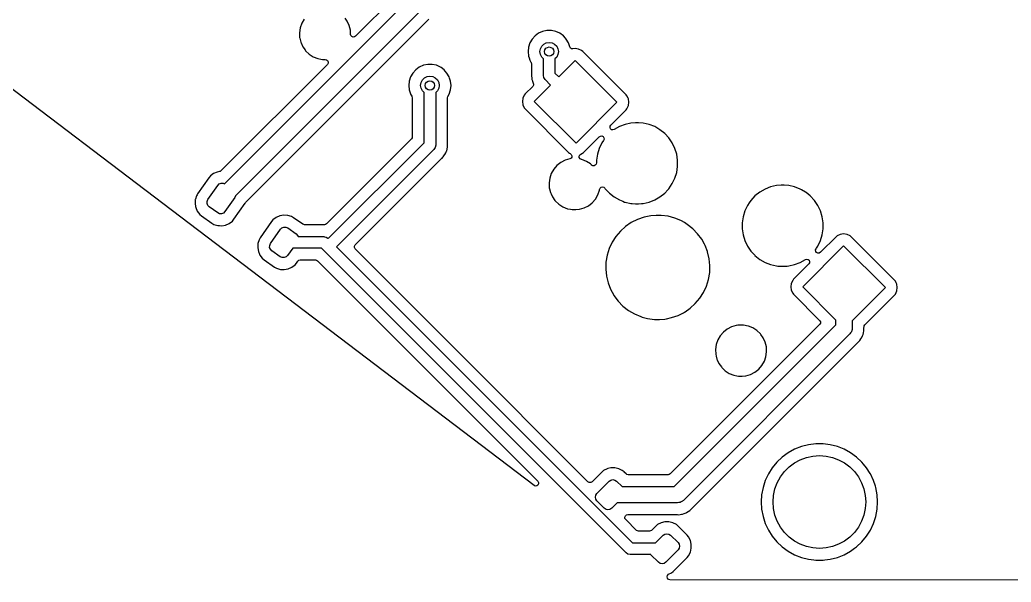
# Model space of a CAD drawing. Extents: x 15 to 269, y -160 to -43.
# Drawn here: x 63.02 to 105.81, y -159.92 to -135.66 of the extents above; entities that cross this region are included whole.
import ezdxf

# ---------------------------------------------------------------- set-up
doc = ezdxf.new("R2010")
doc.units = 0
doc.layers.add('BLACK', color=7, linetype='CONTINUOUS')

msp = doc.modelspace()

# ---------------------------------------------------------------- linework, layer by layer
at = {"layer": 'BLACK', "linetype": 'CONTINUOUS'}
for p, q in [((79.2027, -134.671), (77.5076, -136.367)), ((71.8559, -142.737), (79.7475, -134.846)), ((80.345, -135.238), (72.3348, -143.248)), ((72.7815, -143.521), (80.6763, -135.626)), ((75.2913, -135.626), (75.1861, -135.808)), ((77.1507, -135.714), (77.0583, -135.585)), ((69.1879, -143.589), (58.7831, -135.692)), ((75.1173, -136.007), (75.0874, -136.215)), ((75.1861, -135.808), (75.1173, -136.007)), ((77.2381, -135.906), (77.1507, -135.714)), ((77.1507, -135.714), (77.1507, -135.714)), ((77.1507, -135.714), (77.1507, -135.714)), ((77.2877, -136.11), (77.2381, -135.906)), ((75.0874, -136.215), (75.0974, -136.425)), ((75.0974, -136.425), (75.105, -136.456)), ((75.105, -136.456), (75.147, -136.629)), ((77.296, -136.285), (77.2877, -136.11)), ((77.3116, -136.339), (77.296, -136.285)), ((77.3499, -136.381), (77.3116, -136.339)), ((77.4028, -136.402), (77.3499, -136.381)), ((77.4593, -136.396), (77.4028, -136.402)), ((77.5076, -136.367), (77.4593, -136.396)), ((85.131, -136.493), (85.0355, -136.658)), ((85.2587, -136.351), (85.131, -136.493)), ((85.4132, -136.239), (85.2587, -136.351)), ((85.5877, -136.161), (85.4132, -136.239)), ((85.7745, -136.121), (85.5877, -136.161)), ((85.9655, -136.121), (85.7745, -136.121)), ((85.7745, -136.121), (85.7745, -136.121)), ((86.1523, -136.161), (85.9655, -136.121)), ((85.9655, -136.121), (85.9655, -136.121)), ((86.3268, -136.239), (86.1523, -136.161)), ((86.4813, -136.351), (86.3268, -136.239)), ((86.3268, -136.239), (86.3268, -136.239)), ((86.5759, -136.456), (86.4813, -136.351)), ((86.609, -136.493), (86.5759, -136.456)), ((86.7045, -136.658), (86.609, -136.493)), ((75.147, -136.629), (75.1602, -136.658)), ((75.1602, -136.658), (75.2344, -136.821)), ((75.2344, -136.821), (75.329, -136.954)), ((84.9765, -136.84), (84.9565, -137.03)), ((85.0355, -136.658), (84.9765, -136.84)), ((85.47, -137.03), (85.4896, -136.906)), ((85.4896, -136.906), (85.5464, -136.795)), ((85.5464, -136.795), (85.6349, -136.706)), ((85.6349, -136.706), (85.7464, -136.65)), ((85.7464, -136.65), (85.87, -136.63)), ((85.87, -136.63), (85.9936, -136.65)), ((85.9936, -136.65), (86.1051, -136.706)), ((86.1051, -136.706), (86.1936, -136.795)), ((86.1936, -136.795), (86.2504, -136.906)), ((86.2504, -136.906), (86.27, -137.03)), ((86.7599, -136.829), (86.7045, -136.658)), ((86.7898, -136.878), (86.7599, -136.829)), ((86.8384, -136.908), (86.7898, -136.878)), ((86.8955, -136.913), (86.8384, -136.908)), ((86.9938, -136.899), (86.8955, -136.913)), ((87.1385, -136.92), (86.9938, -136.899)), ((87.2715, -136.981), (87.1385, -136.92)), ((75.329, -136.954), (75.3564, -136.992)), ((75.3564, -136.992), (75.5086, -137.137)), ((75.5086, -137.137), (75.5086, -137.137)), ((75.5086, -137.137), (75.5086, -137.137)), ((75.5086, -137.137), (75.6856, -137.251)), ((75.6856, -137.251), (75.6856, -137.251)), ((75.6856, -137.251), (75.8809, -137.329)), ((75.8809, -137.329), (76.0096, -137.354)), ((76.0096, -137.354), (76.0874, -137.369)), ((76.0874, -137.369), (76.2057, -137.369)), ((76.2057, -137.369), (76.262, -137.383)), ((84.9565, -137.03), (84.9765, -137.22)), ((84.9765, -137.22), (85.0021, -137.299)), ((85.0021, -137.299), (85.0355, -137.402)), ((85.4896, -137.154), (85.47, -137.03)), ((85.5464, -137.265), (85.4896, -137.154)), ((85.62, -137.339), (85.5464, -137.265)), ((85.62, -138.057), (85.62, -137.339)), ((86.1936, -137.265), (86.12, -137.339)), ((86.12, -137.339), (86.12, -137.953)), ((86.2504, -137.154), (86.1936, -137.265)), ((86.27, -137.03), (86.2504, -137.154)), ((87.3189, -137.019), (87.2715, -136.981)), ((87.2715, -136.981), (87.2715, -136.981)), ((87.2715, -136.981), (87.2715, -136.981)), ((89.1908, -138.891), (87.3189, -137.019)), ((76.2934, -137.581), (71.7008, -142.173)), ((76.262, -137.383), (76.3061, -137.42)), ((76.3237, -137.531), (76.2934, -137.581)), ((76.3061, -137.42), (76.3282, -137.474)), ((76.3282, -137.474), (76.3237, -137.531)), ((80.2632, -137.699), (80.1087, -137.811)), ((80.4377, -137.621), (80.2632, -137.699)), ((80.6245, -137.582), (80.4377, -137.621)), ((80.8155, -137.582), (80.6245, -137.582)), ((80.6245, -137.582), (80.6245, -137.582)), ((81.0023, -137.621), (80.8155, -137.582)), ((80.8155, -137.582), (80.8155, -137.582)), ((81.1768, -137.699), (81.0023, -137.621)), ((81.2037, -137.718), (81.1768, -137.699)), ((81.3313, -137.811), (81.2037, -137.718)), ((85.0355, -137.402), (85.0827, -137.483)), ((85.0827, -137.483), (85.0949, -137.504)), ((85.0949, -137.504), (85.1115, -137.566)), ((85.1115, -137.566), (85.1115, -137.993)), ((86.2866, -138.12), (86.9938, -137.413)), ((86.9938, -137.413), (88.7969, -139.216)), ((79.8855, -138.118), (79.8265, -138.3)), ((79.981, -137.953), (79.8855, -138.118)), ((80.1087, -137.811), (79.981, -137.953)), ((80.3964, -138.255), (80.4849, -138.166)), ((80.4849, -138.166), (80.5964, -138.11)), ((80.5964, -138.11), (80.72, -138.09)), ((80.72, -138.09), (80.8436, -138.11)), ((80.8436, -138.11), (80.9551, -138.166)), ((80.9551, -138.166), (81.0436, -138.255)), ((81.3816, -137.867), (81.3313, -137.811)), ((81.459, -137.953), (81.3816, -137.867)), ((81.5545, -138.118), (81.459, -137.953)), ((81.5716, -138.171), (81.5545, -138.118)), ((81.6135, -138.3), (81.5716, -138.171)), ((85.1102, -138.011), (85.1067, -138.035)), ((85.1067, -138.035), (85.111, -138.085)), ((85.1115, -137.993), (85.1102, -138.011)), ((85.111, -138.085), (85.1115, -138.095)), ((85.1115, -138.095), (85.1115, -138.101)), ((85.1115, -138.101), (85.1151, -138.132)), ((85.1151, -138.132), (85.1155, -138.136)), ((85.1155, -138.136), (85.1222, -138.213)), ((85.1222, -138.213), (85.1265, -138.232)), ((85.1265, -138.232), (85.1269, -138.233)), ((85.639, -138.153), (85.62, -138.057)), ((85.6932, -138.234), (85.639, -138.153)), ((86.12, -137.953), (86.2866, -138.12)), ((79.8265, -138.3), (79.8065, -138.49)), ((79.8065, -138.49), (79.8265, -138.68)), ((80.32, -138.49), (80.3396, -138.366)), ((80.3396, -138.614), (80.32, -138.49)), ((80.3396, -138.366), (80.3964, -138.255)), ((80.3964, -138.725), (80.3396, -138.614)), ((81.0436, -138.255), (81.1004, -138.366)), ((81.1004, -138.614), (81.0436, -138.725)), ((81.1004, -138.366), (81.12, -138.49)), ((81.12, -138.49), (81.1004, -138.614)), ((81.6335, -138.49), (81.6135, -138.3)), ((81.6135, -138.68), (81.6335, -138.49)), ((85.1581, -138.529), (84.832, -138.856)), ((85.1269, -138.233), (85.1269, -138.233)), ((85.1269, -138.233), (85.1495, -138.295)), ((85.1495, -138.295), (85.1529, -138.304)), ((85.1529, -138.304), (85.154, -138.308)), ((85.154, -138.308), (85.1824, -138.393)), ((85.1874, -138.483), (85.1581, -138.529)), ((85.1824, -138.393), (85.1818, -138.394)), ((85.1818, -138.394), (85.1938, -138.429)), ((85.1938, -138.429), (85.1874, -138.483)), ((85.226, -139.181), (85.9331, -138.474)), ((85.9331, -138.474), (85.6932, -138.234)), ((79.8265, -138.68), (79.88, -138.845)), ((79.88, -138.845), (79.8855, -138.862)), ((79.8855, -138.862), (79.9416, -138.959)), ((79.9416, -138.959), (79.9449, -138.964)), ((79.9449, -138.964), (79.9615, -139.026)), ((79.9615, -139.026), (79.9615, -140.704)), ((80.47, -138.799), (80.3964, -138.725)), ((80.47, -140.966), (80.47, -138.799)), ((81.0436, -138.725), (80.97, -138.799)), ((80.97, -138.799), (80.97, -141.07)), ((81.4785, -139.026), (81.4951, -138.964)), ((81.4785, -139.181), (81.4785, -139.026)), ((81.4951, -138.964), (81.5545, -138.862)), ((81.5545, -138.862), (81.6135, -138.68)), ((84.7331, -139.036), (84.7123, -139.181)), ((84.7938, -138.903), (84.7331, -139.036)), ((84.832, -138.856), (84.7938, -138.903)), ((89.2291, -138.938), (89.1908, -138.891)), ((89.2737, -139.036), (89.2291, -138.938)), ((89.2291, -138.938), (89.2291, -138.938)), ((89.2898, -139.071), (89.2737, -139.036)), ((89.3106, -139.216), (89.2898, -139.071)), ((81.4785, -141.057), (81.4785, -139.181)), ((84.7123, -139.181), (84.7331, -139.325)), ((84.7331, -139.325), (84.7938, -139.458)), ((84.7938, -139.458), (84.7938, -139.458)), ((84.7938, -139.458), (84.7938, -139.458)), ((84.7938, -139.458), (84.832, -139.506)), ((84.832, -139.506), (86.7039, -141.378)), ((87.0291, -140.984), (85.226, -139.181)), ((88.7969, -139.216), (87.0291, -140.984)), ((89.1908, -139.541), (89.2291, -139.494)), ((89.2291, -139.494), (89.2898, -139.361)), ((89.2898, -139.361), (89.3106, -139.216)), ((88.5315, -140.201), (89.1908, -139.541)), ((88.4971, -140.31), (88.5009, -140.251)), ((88.5208, -140.364), (88.4971, -140.31)), ((88.5009, -140.251), (88.5315, -140.201)), ((88.5668, -140.401), (88.5208, -140.364)), ((88.9014, -140.268), (88.6812, -140.396)), ((89.1457, -140.173), (88.9014, -140.268)), ((89.4015, -140.114), (89.1457, -140.173)), ((89.5976, -140.1), (89.4015, -140.114)), ((89.7286, -140.1), (89.5976, -140.1)), ((89.5976, -140.1), (89.5976, -140.1)), ((89.9247, -140.114), (89.7286, -140.1)), ((89.7286, -140.1), (89.7286, -140.1)), ((90.1805, -140.173), (89.9247, -140.114)), ((90.4247, -140.268), (90.1805, -140.173)), ((90.6519, -140.4), (90.4247, -140.268)), ((79.9252, -140.792), (76.252, -144.465)), ((79.9521, -140.752), (79.9252, -140.792)), ((79.9615, -140.704), (79.9521, -140.752)), ((87.3543, -141.378), (88.0287, -140.703)), ((88.0287, -140.703), (88.0805, -140.672)), ((88.0805, -140.672), (88.1409, -140.67)), ((88.1409, -140.67), (88.1955, -140.696)), ((88.1955, -140.696), (88.2312, -140.744)), ((88.2312, -140.744), (88.2397, -140.804)), ((88.6246, -140.412), (88.5668, -140.401)), ((88.6812, -140.396), (88.6246, -140.412)), ((90.8571, -140.563), (90.6519, -140.4)), ((90.6519, -140.4), (90.6519, -140.4)), ((91.0355, -140.756), (90.8571, -140.563)), ((90.8571, -140.563), (90.8571, -140.563)), ((90.8571, -140.563), (90.8571, -140.563)), ((91.1833, -140.972), (91.0355, -140.756)), ((91.0355, -140.756), (91.0355, -140.756)), ((91.0355, -140.756), (91.0355, -140.756)), ((76.336, -145.1), (80.47, -140.966)), ((80.951, -141.166), (80.8968, -141.247)), ((80.97, -141.07), (80.951, -141.166)), ((81.461, -141.232), (81.4785, -141.159)), ((81.4786, -141.061), (81.4785, -141.057)), ((81.4785, -141.159), (81.4788, -141.158)), ((81.4785, -141.159), (81.4785, -141.159)), ((81.4808, -141.137), (81.4786, -141.061)), ((81.4788, -141.158), (81.4808, -141.138)), ((81.4808, -141.138), (81.4808, -141.137)), ((81.4808, -141.137), (81.4808, -141.137)), ((88.029, -141.209), (87.9517, -141.459)), ((88.1429, -140.972), (88.029, -141.209)), ((88.2188, -140.861), (88.1429, -140.972)), ((88.2397, -140.804), (88.2188, -140.861)), ((91.2971, -141.209), (91.1833, -140.972)), ((91.3745, -141.459), (91.2971, -141.209)), ((80.8968, -141.247), (76.6896, -145.454)), ((77.4964, -145.366), (81.2109, -141.652)), ((80.8968, -141.247), (80.8968, -141.247)), ((81.2109, -141.652), (81.2245, -141.64)), ((81.2245, -141.64), (81.2441, -141.625)), ((81.2441, -141.625), (81.2763, -141.587)), ((81.2763, -141.587), (81.2836, -141.579)), ((81.2836, -141.579), (81.2876, -141.575)), ((81.2876, -141.575), (81.307, -141.55)), ((81.307, -141.55), (81.3092, -141.548)), ((81.3092, -141.548), (81.358, -141.49)), ((81.358, -141.49), (81.3588, -141.489)), ((81.358, -141.49), (81.358, -141.49)), ((81.3588, -141.489), (81.3695, -141.472)), ((81.3695, -141.472), (81.37, -141.471)), ((81.37, -141.471), (81.402, -141.402)), ((81.37, -141.471), (81.37, -141.471)), ((81.402, -141.402), (81.4036, -141.399)), ((81.4036, -141.399), (81.4376, -141.331)), ((81.4376, -141.331), (81.4381, -141.33)), ((81.4376, -141.331), (81.4376, -141.331)), ((81.4381, -141.33), (81.4447, -141.311)), ((81.4447, -141.311), (81.4449, -141.31)), ((81.4449, -141.31), (81.4603, -141.236)), ((81.4449, -141.31), (81.4449, -141.31)), ((81.4603, -141.236), (81.461, -141.232)), ((86.7039, -141.378), (86.7514, -141.416)), ((86.7514, -141.416), (86.7514, -141.416)), ((86.7514, -141.416), (86.7514, -141.416)), ((86.7514, -141.416), (86.7796, -141.429)), ((86.8145, -141.631), (86.763, -141.661)), ((86.7796, -141.429), (86.8263, -141.466)), ((86.846, -141.58), (86.8145, -141.631)), ((86.8263, -141.466), (86.8502, -141.521)), ((86.8502, -141.521), (86.846, -141.58)), ((87.1641, -141.545), (87.1874, -141.488)), ((87.1714, -141.606), (87.1641, -141.545)), ((87.2076, -141.657), (87.1714, -141.606)), ((87.1874, -141.488), (87.2355, -141.449)), ((87.2355, -141.449), (87.3069, -141.416)), ((87.3069, -141.416), (87.3543, -141.378)), ((87.3069, -141.416), (87.3069, -141.416)), ((87.9517, -141.459), (87.9126, -141.719)), ((91.4136, -141.719), (91.3745, -141.459)), ((86.2055, -141.947), (86.0678, -142.106)), ((86.3708, -141.817), (86.2055, -141.947)), ((86.5578, -141.721), (86.3708, -141.817)), ((86.763, -141.661), (86.5578, -141.721)), ((87.2635, -141.683), (87.2076, -141.657)), ((87.2807, -141.686), (87.2635, -141.683)), ((87.476, -141.765), (87.2807, -141.686)), ((87.6529, -141.878), (87.476, -141.765)), ((87.6925, -141.916), (87.6529, -141.878)), ((87.6529, -141.878), (87.6529, -141.878)), ((87.6529, -141.878), (87.6529, -141.878)), ((87.703, -141.926), (87.6925, -141.916)), ((87.7525, -141.955), (87.703, -141.926)), ((87.8097, -141.959), (87.7525, -141.955)), ((87.8624, -141.936), (87.8097, -141.959)), ((87.8993, -141.892), (87.8624, -141.936)), ((87.9126, -141.836), (87.8993, -141.892)), ((87.9126, -141.719), (87.9126, -141.836)), ((91.3745, -142.241), (91.4136, -141.981)), ((91.4136, -141.981), (91.4136, -141.719)), ((71.1778, -142.471), (70.6916, -143.166)), ((71.2439, -142.395), (71.1778, -142.471)), ((71.3814, -142.293), (71.2439, -142.395)), ((71.5389, -142.225), (71.3814, -142.293)), ((71.6347, -142.208), (71.5389, -142.225)), ((71.6704, -142.196), (71.6347, -142.208)), ((71.7008, -142.173), (71.6704, -142.196)), ((85.8938, -142.487), (85.8639, -142.695)), ((85.9626, -142.288), (85.8938, -142.487)), ((86.0678, -142.106), (85.9626, -142.288)), ((91.1833, -142.728), (91.2971, -142.491)), ((91.2971, -142.491), (91.3745, -142.241)), ((71.1362, -143.417), (71.5664, -142.803)), ((71.5664, -142.803), (71.6298, -142.742)), ((71.6298, -142.742), (71.7116, -142.711)), ((71.7116, -142.711), (71.7994, -142.712)), ((71.7994, -142.712), (71.8559, -142.737)), ((85.8639, -142.695), (85.8639, -142.695)), ((85.8639, -142.695), (85.8699, -142.823)), ((85.8699, -142.823), (85.8739, -142.906)), ((85.8739, -142.906), (85.8833, -142.945)), ((88.0494, -142.973), (88.0714, -142.918)), ((88.0714, -142.918), (88.1162, -142.88)), ((88.1162, -142.88), (88.1736, -142.867)), ((88.1736, -142.867), (88.2307, -142.882)), ((88.2307, -142.882), (88.2746, -142.921)), ((88.2746, -142.921), (88.2907, -142.945)), ((91.0355, -142.945), (91.1833, -142.728)), ((95.4318, -142.867), (95.1876, -142.963)), ((95.6876, -142.808), (95.4318, -142.867)), ((95.8838, -142.794), (95.6876, -142.808)), ((96.0148, -142.794), (95.8838, -142.794)), ((95.8838, -142.794), (95.8838, -142.794)), ((96.2109, -142.808), (96.0148, -142.794)), ((96.0148, -142.794), (96.0148, -142.794)), ((96.4667, -142.867), (96.2109, -142.808)), ((96.7109, -142.963), (96.4667, -142.867)), ((70.6424, -143.254), (70.6017, -143.39)), ((70.6682, -143.208), (70.6424, -143.254)), ((70.6916, -143.166), (70.6682, -143.208)), ((72.3036, -143.319), (71.8734, -143.934)), ((72.3348, -143.248), (72.3036, -143.319)), ((85.8833, -142.945), (85.9235, -143.11)), ((85.9235, -143.11), (85.9489, -143.166)), ((85.9489, -143.166), (86.0108, -143.301)), ((86.0108, -143.301), (86.1165, -143.45)), ((87.8703, -143.39), (87.9754, -143.208)), ((87.9754, -143.208), (88.0442, -143.009)), ((88.0442, -143.009), (88.0494, -142.973)), ((88.2907, -142.945), (88.4441, -143.11)), ((88.4441, -143.11), (88.4691, -143.137)), ((88.4691, -143.137), (88.6742, -143.3)), ((88.6742, -143.3), (88.9014, -143.432)), ((90.4247, -143.432), (90.6519, -143.3)), ((90.6519, -143.3), (90.8571, -143.137)), ((90.8571, -143.137), (90.9888, -142.995)), ((90.9888, -142.995), (91.0355, -142.945)), ((91.0355, -142.945), (91.0355, -142.945)), ((91.0355, -142.945), (91.0355, -142.945)), ((94.7553, -143.257), (94.5768, -143.45)), ((94.9604, -143.094), (94.7553, -143.257)), ((95.1876, -142.963), (94.9604, -143.094)), ((96.767, -142.995), (96.7109, -142.963)), ((96.7109, -142.963), (96.7109, -142.963)), ((96.7109, -142.963), (96.7109, -142.963)), ((96.9381, -143.094), (96.767, -142.995)), ((96.9584, -143.11), (96.9381, -143.094)), ((97.1432, -143.257), (96.9584, -143.11)), ((97.3217, -143.45), (97.1432, -143.257)), ((97.1432, -143.257), (97.1432, -143.257)), ((97.1432, -143.257), (97.1432, -143.257)), ((85.2149, -155.755), (69.1879, -143.589)), ((70.5932, -143.418), (70.5832, -143.589)), ((70.5832, -143.589), (70.6059, -143.718)), ((70.6017, -143.39), (70.5932, -143.418)), ((70.6059, -143.718), (70.613, -143.758)), ((70.613, -143.758), (70.6809, -143.916)), ((71.0989, -143.586), (71.1008, -143.498)), ((71.1307, -143.667), (71.0989, -143.586)), ((71.1008, -143.498), (71.1362, -143.417)), ((71.1914, -143.731), (71.1307, -143.667)), ((71.56, -143.989), (71.1914, -143.731)), ((72.5067, -143.916), (72.7482, -143.571)), ((72.7482, -143.571), (72.7609, -143.548)), ((72.7482, -143.571), (72.7482, -143.571)), ((72.7609, -143.548), (72.7815, -143.521)), ((86.1165, -143.45), (86.1328, -143.473)), ((86.1328, -143.473), (86.2851, -143.618)), ((86.2851, -143.618), (86.2851, -143.618)), ((86.2851, -143.618), (86.2851, -143.618)), ((86.2851, -143.618), (86.462, -143.731)), ((86.462, -143.731), (86.462, -143.731)), ((86.462, -143.731), (86.6573, -143.81)), ((87.1784, -143.834), (87.3802, -143.775)), ((87.3802, -143.775), (87.5672, -143.679)), ((87.5672, -143.679), (87.7325, -143.549)), ((87.7325, -143.549), (87.8703, -143.39)), ((88.9014, -143.432), (89.0467, -143.489)), ((89.0467, -143.489), (89.1287, -143.521)), ((89.1287, -143.521), (89.1457, -143.527)), ((89.1457, -143.527), (89.4015, -143.586)), ((89.4015, -143.586), (89.4487, -143.589)), ((89.4487, -143.589), (89.5976, -143.601)), ((89.5976, -143.601), (89.5976, -143.601)), ((89.5976, -143.601), (89.7286, -143.601)), ((89.7286, -143.601), (89.8512, -143.591)), ((89.7286, -143.601), (89.7286, -143.601)), ((89.8512, -143.591), (89.9247, -143.586)), ((89.9247, -143.586), (90.1805, -143.527)), ((90.1805, -143.527), (90.4247, -143.432)), ((94.429, -143.666), (94.3152, -143.903)), ((94.5097, -143.548), (94.429, -143.666)), ((94.5768, -143.45), (94.5097, -143.548)), ((97.4695, -143.666), (97.3217, -143.45)), ((97.3217, -143.45), (97.3217, -143.45)), ((97.3217, -143.45), (97.3217, -143.45)), ((97.5833, -143.903), (97.4695, -143.666)), ((70.6809, -143.916), (70.7833, -144.053)), ((70.7833, -144.053), (70.8597, -144.119)), ((70.8597, -144.119), (70.8597, -144.119)), ((70.8597, -144.119), (70.8597, -144.119)), ((70.8597, -144.119), (71.3084, -144.433)), ((71.6404, -144.024), (71.56, -143.989)), ((71.7282, -144.026), (71.6404, -144.024)), ((71.81, -143.994), (71.7282, -144.026)), ((71.8734, -143.934), (71.81, -143.994)), ((72.2619, -144.265), (72.5067, -143.916)), ((74.0846, -144.185), (73.9471, -144.288)), ((74.2421, -144.117), (74.0846, -144.185)), ((74.4109, -144.088), (74.2421, -144.117)), ((74.5821, -144.098), (74.4109, -144.088)), ((74.7464, -144.147), (74.5821, -144.098)), ((74.8345, -144.196), (74.7464, -144.147)), ((75.2404, -144.48), (74.8345, -144.196)), ((86.6573, -143.81), (86.7861, -143.834)), ((86.7861, -143.834), (86.8638, -143.849)), ((86.8638, -143.849), (86.8638, -143.849)), ((86.8638, -143.849), (87.0215, -143.849)), ((87.0215, -143.849), (87.1784, -143.834)), ((87.0215, -143.849), (87.0215, -143.849)), ((89.9668, -144.171), (89.683, -144.269)), ((90.2613, -144.111), (89.9668, -144.171)), ((90.4861, -144.096), (90.2613, -144.111)), ((90.7114, -144.096), (90.4861, -144.096)), ((90.4861, -144.096), (90.4861, -144.096)), ((91.0092, -144.136), (90.7114, -144.096)), ((91.299, -144.215), (91.0092, -144.136)), ((91.0092, -144.136), (91.0092, -144.136)), ((91.0092, -144.136), (91.0092, -144.136)), ((91.3447, -144.235), (91.299, -144.215)), ((94.2379, -144.154), (94.1988, -144.413)), ((94.3152, -143.903), (94.2379, -144.154)), ((97.6607, -144.154), (97.5833, -143.903)), ((97.6998, -144.413), (97.6607, -144.154)), ((71.3084, -144.433), (71.3966, -144.483)), ((71.3966, -144.483), (71.5609, -144.532)), ((71.5609, -144.532), (71.636, -144.536)), ((71.636, -144.536), (71.732, -144.542)), ((71.732, -144.542), (71.9009, -144.512)), ((71.732, -144.542), (71.732, -144.542)), ((71.732, -144.542), (71.732, -144.542)), ((71.9009, -144.512), (72.0583, -144.444)), ((72.0583, -144.444), (72.1959, -144.342)), ((72.1959, -144.342), (72.2619, -144.265)), ((73.881, -144.364), (73.3948, -145.059)), ((73.9471, -144.288), (73.881, -144.364)), ((74.2696, -144.696), (74.333, -144.635)), ((74.333, -144.635), (74.4148, -144.603)), ((74.4148, -144.603), (74.5026, -144.605)), ((74.5026, -144.605), (74.5829, -144.641)), ((74.5829, -144.641), (74.9515, -144.899)), ((75.2743, -144.497), (75.2404, -144.48)), ((75.3115, -144.503), (75.2743, -144.497)), ((76.1303, -144.503), (75.3115, -144.503)), ((76.1339, -144.503), (76.1303, -144.503)), ((76.1386, -144.502), (76.1339, -144.503)), ((76.1679, -144.502), (76.1386, -144.502)), ((76.2134, -144.492), (76.1679, -144.502)), ((76.252, -144.465), (76.2134, -144.492)), ((89.167, -144.575), (88.9442, -144.776)), ((89.4148, -144.405), (89.167, -144.575)), ((89.683, -144.269), (89.4148, -144.405)), ((91.5756, -144.333), (91.3447, -144.235)), ((91.7049, -144.409), (91.5756, -144.333)), ((91.8342, -144.486), (91.7049, -144.409)), ((92.0688, -144.671), (91.8342, -144.486)), ((94.1988, -144.413), (94.1988, -144.675)), ((97.6998, -144.675), (97.6998, -144.413)), ((73.3948, -145.059), (73.3456, -145.147)), ((73.8394, -145.31), (74.2696, -144.696)), ((74.9515, -144.899), (75.0122, -144.962)), ((75.0122, -144.962), (75.0313, -145.011)), ((75.0313, -145.011), (76.1432, -145.011)), ((76.1432, -145.011), (76.1696, -145.016)), ((76.1696, -145.016), (76.2389, -145.03)), ((76.2389, -145.03), (76.32, -145.084)), ((88.7502, -145.006), (88.5885, -145.259)), ((88.9442, -144.776), (88.7502, -145.006)), ((92.07, -144.672), (92.0688, -144.671)), ((92.2789, -144.888), (92.07, -144.672)), ((92.4571, -145.13), (92.2789, -144.888)), ((94.1988, -144.675), (94.2379, -144.935)), ((94.2379, -144.935), (94.3152, -145.185)), ((97.5833, -145.185), (97.6607, -144.935)), ((98.2581, -145.016), (97.5837, -145.691)), ((97.6607, -144.935), (97.6998, -144.675)), ((98.3055, -144.978), (98.2581, -145.016)), ((98.4385, -144.917), (98.3055, -144.978)), ((98.5832, -144.897), (98.4385, -144.917)), ((98.728, -144.917), (98.5832, -144.897)), ((98.861, -144.978), (98.728, -144.917)), ((98.9084, -145.016), (98.861, -144.978)), ((98.861, -144.978), (98.861, -144.978)), ((98.861, -144.978), (98.861, -144.978)), ((100.78, -146.888), (98.9084, -145.016)), ((73.2964, -145.311), (73.2864, -145.482)), ((73.2864, -145.482), (73.3048, -145.586)), ((73.3456, -145.147), (73.2964, -145.311)), ((73.8021, -145.478), (73.804, -145.391)), ((73.8339, -145.56), (73.8021, -145.478)), ((73.804, -145.391), (73.8394, -145.31)), ((76.32, -145.084), (76.32, -145.084)), ((76.32, -145.084), (76.336, -145.1)), ((76.6896, -145.454), (89.4675, -158.232)), ((77.4643, -145.422), (77.4964, -145.366)), ((77.4643, -145.486), (77.4643, -145.422)), ((77.4964, -145.542), (77.4643, -145.486)), ((88.5885, -145.259), (88.462, -145.532)), ((92.5722, -145.34), (92.4571, -145.13)), ((92.6015, -145.393), (92.5722, -145.34)), ((92.7008, -145.651), (92.6015, -145.393)), ((94.3152, -145.185), (94.429, -145.422)), ((94.429, -145.422), (94.4898, -145.511)), ((96.8155, -147.178), (98.5832, -145.41)), ((97.4088, -145.511), (97.4695, -145.422)), ((97.4695, -145.422), (97.5833, -145.185)), ((98.5832, -145.41), (100.386, -147.213)), ((73.3048, -145.586), (73.3162, -145.651)), ((73.3162, -145.651), (73.3647, -145.763)), ((73.3647, -145.763), (73.3841, -145.809)), ((73.3841, -145.809), (73.4865, -145.946)), ((73.8946, -145.624), (73.8339, -145.56)), ((74.2632, -145.882), (73.8946, -145.624)), ((74.3436, -145.917), (74.2632, -145.882)), ((74.4314, -145.919), (74.3436, -145.917)), ((74.5132, -145.887), (74.4314, -145.919)), ((74.5766, -145.826), (74.5132, -145.887)), ((74.7974, -145.511), (74.5766, -145.826)), ((76.0397, -145.511), (74.7974, -145.511)), ((76.1593, -145.631), (76.0397, -145.511)), ((89.1872, -158.659), (76.1593, -145.631)), ((76.1593, -145.631), (76.1593, -145.631)), ((78.3701, -146.415), (77.4964, -145.542)), ((88.373, -145.819), (88.323, -146.115)), ((88.462, -145.532), (88.373, -145.819)), ((92.7095, -145.674), (92.7008, -145.651)), ((92.7792, -145.966), (92.7095, -145.674)), ((94.4898, -145.511), (94.5768, -145.639)), ((94.5768, -145.639), (94.7439, -145.819)), ((94.7439, -145.819), (94.7553, -145.831)), ((94.7553, -145.831), (94.9604, -145.995)), ((97.3727, -145.59), (97.3935, -145.533)), ((97.3811, -145.65), (97.3727, -145.59)), ((97.4169, -145.699), (97.3811, -145.65)), ((97.3935, -145.533), (97.4088, -145.511)), ((97.4714, -145.725), (97.4169, -145.699)), ((97.5318, -145.722), (97.4714, -145.725)), ((97.5837, -145.691), (97.5318, -145.722)), ((73.4865, -145.946), (73.5629, -146.012)), ((73.5629, -146.012), (73.5629, -146.012)), ((73.5629, -146.012), (73.5629, -146.012)), ((73.5629, -146.012), (74.0116, -146.326)), ((74.0116, -146.326), (74.0998, -146.375)), ((74.6041, -146.405), (74.7615, -146.337)), ((74.7615, -146.337), (74.8991, -146.235)), ((74.8991, -146.235), (74.9651, -146.158)), ((74.9651, -146.158), (75.0251, -146.073)), ((75.0251, -146.073), (75.0694, -146.034)), ((75.0694, -146.034), (75.1266, -146.02)), ((75.1266, -146.02), (75.7777, -146.02)), ((75.7777, -146.02), (75.8251, -146.029)), ((75.8251, -146.029), (75.8653, -146.056)), ((75.8653, -146.056), (80.9418, -151.132)), ((88.323, -146.115), (88.3129, -146.415)), ((92.8093, -146.265), (92.7792, -145.966)), ((92.7992, -146.565), (92.8093, -146.265)), ((94.9604, -145.995), (95.1876, -146.126)), ((95.1876, -146.126), (95.4318, -146.222)), ((95.4318, -146.222), (95.6876, -146.28)), ((95.6876, -146.28), (95.7437, -146.284)), ((95.7437, -146.284), (95.8838, -146.295)), ((95.8838, -146.295), (95.8838, -146.295)), ((95.8838, -146.295), (96.0148, -146.295)), ((96.0148, -146.295), (96.1373, -146.285)), ((96.0148, -146.295), (96.0148, -146.295)), ((96.1373, -146.285), (96.2109, -146.28)), ((96.2109, -146.28), (96.4667, -146.222)), ((97.0808, -146.194), (96.4215, -146.853)), ((96.4667, -146.222), (96.7109, -146.126)), ((96.7109, -146.126), (96.9312, -145.999)), ((96.9312, -145.999), (96.9878, -145.982)), ((96.9878, -145.982), (97.0456, -145.994)), ((97.0456, -145.994), (97.0915, -146.03)), ((97.1114, -146.143), (97.0808, -146.194)), ((97.0915, -146.03), (97.1153, -146.084)), ((97.1153, -146.084), (97.1114, -146.143)), ((74.0998, -146.375), (74.2641, -146.425)), ((74.2641, -146.425), (74.3496, -146.43)), ((74.3496, -146.43), (74.4352, -146.435)), ((74.4352, -146.435), (74.6041, -146.405)), ((74.4352, -146.435), (74.4352, -146.435)), ((74.4352, -146.435), (74.4352, -146.435)), ((80.0603, -148.106), (78.3701, -146.415)), ((88.3129, -146.415), (88.343, -146.714)), ((88.343, -146.714), (88.4127, -147.007)), ((92.7493, -146.862), (92.7992, -146.565)), ((88.4127, -147.007), (88.5207, -147.287)), ((92.5337, -147.421), (92.6602, -147.149)), ((92.6602, -147.149), (92.7493, -146.862)), ((96.3225, -147.033), (96.3017, -147.178)), ((96.3017, -147.178), (96.3226, -147.323)), ((96.3833, -146.9), (96.3225, -147.033)), ((96.4215, -146.853), (96.3833, -146.9)), ((98.2509, -148.614), (96.8155, -147.178)), ((100.386, -147.213), (98.9509, -148.649)), ((100.819, -146.936), (100.78, -146.888)), ((100.851, -147.007), (100.819, -146.936)), ((100.819, -146.936), (100.819, -146.936)), ((100.879, -147.069), (100.851, -147.007)), ((100.9, -147.213), (100.879, -147.069)), ((100.879, -147.358), (100.9, -147.213)), ((88.5207, -147.287), (88.6586, -147.539)), ((88.6586, -147.539), (88.6651, -147.551)), ((88.6651, -147.551), (88.8433, -147.792)), ((92.3721, -147.674), (92.5337, -147.421)), ((96.3226, -147.323), (96.3833, -147.456)), ((96.3833, -147.456), (96.3833, -147.456)), ((96.3833, -147.456), (96.3833, -147.456)), ((96.3833, -147.456), (96.4215, -147.503)), ((96.4215, -147.503), (96.4215, -147.503)), ((96.4215, -147.503), (97.5466, -148.628)), ((99.4976, -148.821), (100.78, -147.539)), ((100.78, -147.539), (100.819, -147.491)), ((100.819, -147.491), (100.879, -147.358)), ((88.8433, -147.792), (89.0522, -148.008)), ((89.0522, -148.008), (89.2881, -148.195)), ((91.9552, -148.106), (92.178, -147.904)), ((92.178, -147.904), (92.3721, -147.674)), ((81.8344, -149.88), (80.0603, -148.106)), ((89.2881, -148.195), (89.5466, -148.348)), ((89.5466, -148.348), (89.8232, -148.465)), ((89.8232, -148.465), (89.8232, -148.465)), ((89.8232, -148.465), (89.8232, -148.465)), ((89.8232, -148.465), (89.884, -148.482)), ((89.884, -148.482), (90.1131, -148.545)), ((91.1554, -148.51), (91.4393, -148.411)), ((91.4393, -148.411), (91.666, -148.297)), ((91.666, -148.297), (91.7075, -148.276)), ((91.7075, -148.276), (91.7355, -148.256)), ((91.7355, -148.256), (91.9552, -148.106)), ((90.1131, -148.545), (90.4109, -148.585)), ((90.4109, -148.585), (90.6361, -148.585)), ((90.6361, -148.585), (90.8609, -148.57)), ((90.6361, -148.585), (90.6361, -148.585)), ((90.8609, -148.57), (90.9345, -148.555)), ((90.9345, -148.555), (91.1554, -148.51)), ((97.5466, -148.804), (91.0967, -155.254)), ((91.271, -155.798), (98.2509, -148.819)), ((93.742, -148.905), (93.555, -149.002)), ((93.9438, -148.846), (93.742, -148.905)), ((94.0136, -148.839), (93.9438, -148.846)), ((94.1007, -148.831), (94.0136, -148.839)), ((94.2584, -148.831), (94.1007, -148.831)), ((94.4649, -148.871), (94.2584, -148.831)), ((94.2584, -148.831), (94.2584, -148.831)), ((94.4813, -148.877), (94.4649, -148.871)), ((94.4649, -148.871), (94.4649, -148.871)), ((94.4649, -148.871), (94.4649, -148.871)), ((94.6602, -148.949), (94.4813, -148.877)), ((97.5466, -148.628), (97.5787, -148.684)), ((97.5787, -148.748), (97.5466, -148.804)), ((97.5787, -148.684), (97.5787, -148.748)), ((98.2509, -148.819), (98.2509, -148.614)), ((98.9509, -148.649), (98.9509, -148.964)), ((99.4595, -148.973), (99.4606, -148.93)), ((99.4606, -148.93), (99.4613, -148.906)), ((99.4613, -148.906), (99.4713, -148.86)), ((99.4713, -148.86), (99.4976, -148.821)), ((98.8484, -149.211), (91.6635, -156.396)), ((93.252, -149.29), (93.1468, -149.473)), ((93.3897, -149.132), (93.252, -149.29)), ((93.555, -149.002), (93.3897, -149.132)), ((94.8371, -149.063), (94.6602, -148.949)), ((94.9894, -149.208), (94.8371, -149.063)), ((94.8371, -149.063), (94.8371, -149.063)), ((94.8371, -149.063), (94.8371, -149.063)), ((95.0118, -149.239), (94.9894, -149.208)), ((95.1114, -149.379), (95.0118, -149.239)), ((98.8777, -149.17), (98.8484, -149.211)), ((98.9087, -149.13), (98.8777, -149.17)), ((98.9111, -149.123), (98.9087, -149.13)), ((98.9154, -149.117), (98.9111, -149.123)), ((98.9298, -149.069), (98.9154, -149.117)), ((98.9461, -149.021), (98.9298, -149.069)), ((98.947, -149.011), (98.9461, -149.021)), ((98.9482, -149.007), (98.947, -149.011)), ((98.9509, -148.964), (98.9479, -149)), ((98.9479, -149), (98.9482, -149.007)), ((99.3409, -149.409), (99.3745, -149.336)), ((99.3745, -149.336), (99.3759, -149.333)), ((99.3759, -149.333), (99.397, -149.29)), ((99.397, -149.29), (99.4115, -149.261)), ((99.4115, -149.261), (99.4193, -149.239)), ((99.4115, -149.261), (99.4115, -149.261)), ((99.4115, -149.261), (99.4115, -149.261)), ((99.4193, -149.239), (99.4365, -149.161)), ((99.4365, -149.161), (99.4372, -149.158)), ((99.4372, -149.158), (99.4566, -149.08)), ((99.4566, -149.08), (99.4594, -149.057)), ((99.4566, -149.08), (99.4566, -149.08)), ((99.4566, -149.08), (99.4566, -149.08)), ((99.4594, -148.977), (99.4595, -148.973)), ((99.4594, -149.057), (99.4594, -148.977)), ((92.3146, -156.464), (99.1797, -149.599)), ((93.078, -149.671), (93.0481, -149.88)), ((93.1468, -149.473), (93.078, -149.671)), ((95.1988, -149.57), (95.1114, -149.379)), ((95.1114, -149.379), (95.1114, -149.379)), ((95.1114, -149.379), (95.1114, -149.379)), ((95.2484, -149.775), (95.1988, -149.57)), ((95.2584, -149.985), (95.2484, -149.775)), ((99.1797, -149.599), (99.1871, -149.592)), ((99.1871, -149.592), (99.2279, -149.557)), ((99.2279, -149.557), (99.2763, -149.494)), ((99.2763, -149.494), (99.2784, -149.491)), ((99.2784, -149.491), (99.3285, -149.429)), ((99.3285, -149.429), (99.3285, -149.429)), ((99.3285, -149.429), (99.3286, -149.429)), ((99.3286, -149.429), (99.3408, -149.409)), ((99.3408, -149.409), (99.3409, -149.409)), ((99.3409, -149.409), (99.3409, -149.409)), ((87.5439, -155.589), (81.8344, -149.88)), ((93.0481, -149.88), (93.0581, -150.09)), ((93.0581, -150.09), (93.0788, -150.175)), ((93.0788, -150.175), (93.1077, -150.294)), ((95.1596, -150.392), (95.2284, -150.193)), ((95.2284, -150.193), (95.2584, -149.985)), ((93.1077, -150.294), (93.1247, -150.331)), ((93.1247, -150.331), (93.195, -150.485)), ((93.195, -150.485), (93.304, -150.638)), ((93.304, -150.638), (93.317, -150.657)), ((94.9167, -150.733), (95.0545, -150.574)), ((95.0545, -150.574), (95.1596, -150.392)), ((93.317, -150.657), (93.4693, -150.802)), ((93.4693, -150.802), (93.4693, -150.802)), ((93.4693, -150.802), (93.4693, -150.802)), ((93.4693, -150.802), (93.6462, -150.916)), ((93.6462, -150.916), (93.6462, -150.916)), ((93.6462, -150.916), (93.8415, -150.994)), ((93.8415, -150.994), (93.9703, -151.019)), ((93.9703, -151.019), (94.048, -151.034)), ((94.048, -151.034), (94.048, -151.034)), ((94.048, -151.034), (94.2057, -151.034)), ((94.2057, -151.034), (94.3626, -151.019)), ((94.2057, -151.034), (94.2057, -151.034)), ((94.3626, -151.019), (94.5644, -150.959)), ((94.5644, -150.959), (94.7514, -150.863)), ((94.7514, -150.863), (94.9167, -150.733)), ((80.9418, -151.132), (85.3776, -155.568)), ((97.065, -153.995), (96.7593, -154.074)), ((97.3782, -153.956), (97.065, -153.995)), ((97.6938, -153.956), (97.3782, -153.956)), ((97.3782, -153.956), (97.3782, -153.956)), ((98.007, -153.995), (97.6938, -153.956)), ((97.6938, -153.956), (97.6938, -153.956)), ((98.3127, -154.074), (98.007, -153.995)), ((96.1892, -154.342), (95.9339, -154.527)), ((96.4658, -154.19), (96.1892, -154.342)), ((96.7593, -154.074), (96.4658, -154.19)), ((96.9725, -154.545), (97.2514, -154.484)), ((97.2514, -154.484), (97.536, -154.464)), ((97.536, -154.464), (97.8206, -154.484)), ((97.8206, -154.484), (98.0995, -154.545)), ((98.6062, -154.19), (98.3127, -154.074)), ((98.8828, -154.342), (98.6062, -154.19)), ((99.1381, -154.527), (98.8828, -154.342)), ((95.7038, -154.743), (95.5026, -154.987)), ((95.9339, -154.527), (95.7038, -154.743)), ((96.2263, -154.953), (96.4547, -154.781)), ((96.4547, -154.781), (96.7052, -154.645)), ((96.7052, -154.645), (96.9725, -154.545)), ((98.0995, -154.545), (98.3668, -154.645)), ((98.3668, -154.645), (98.6173, -154.781)), ((98.6173, -154.781), (98.8457, -154.953)), ((99.3682, -154.743), (99.1381, -154.527)), ((99.4445, -154.836), (99.3682, -154.743)), ((99.5694, -154.987), (99.4445, -154.836)), ((88.1374, -155.171), (87.7192, -155.589)), ((88.2157, -155.107), (88.1374, -155.171)), ((88.3689, -155.03), (88.2157, -155.107)), ((88.4014, -155.023), (88.3689, -155.03)), ((88.5358, -154.991), (88.4014, -155.023)), ((88.7073, -154.991), (88.5358, -154.991)), ((88.8741, -155.03), (88.7073, -154.991)), ((89.0206, -155.104), (88.8741, -155.03)), ((89.0273, -155.107), (89.0206, -155.104)), ((89.1017, -155.168), (89.0273, -155.107)), ((89.1056, -155.171), (89.1017, -155.168)), ((89.1883, -155.254), (89.1056, -155.171)), ((89.2285, -155.281), (89.1883, -155.254)), ((89.276, -155.29), (89.2285, -155.281)), ((91.009, -155.29), (89.276, -155.29)), ((91.0565, -155.281), (91.009, -155.29)), ((91.0967, -155.254), (91.0565, -155.281)), ((95.3334, -155.253), (95.199, -155.539)), ((95.5026, -154.987), (95.3334, -155.253)), ((95.8535, -155.383), (96.0245, -155.154)), ((96.0245, -155.154), (96.2263, -154.953)), ((98.8457, -154.953), (99.0475, -155.154)), ((99.0475, -155.154), (99.2185, -155.383)), ((99.7249, -155.232), (99.5694, -154.987)), ((99.7386, -155.253), (99.7249, -155.232)), ((99.873, -155.539), (99.7386, -155.253)), ((85.2716, -155.779), (85.2149, -155.755)), ((85.3327, -155.772), (85.2716, -155.779)), ((85.3833, -155.737), (85.3327, -155.772)), ((85.3776, -155.568), (85.4089, -155.621)), ((85.411, -155.682), (85.3833, -155.737)), ((85.4089, -155.621), (85.411, -155.682)), ((87.5995, -155.621), (87.5439, -155.589)), ((87.6637, -155.621), (87.5995, -155.621)), ((87.7192, -155.589), (87.6637, -155.621)), ((87.9321, -156.095), (88.4624, -155.565)), ((88.4624, -155.565), (88.5354, -155.516)), ((88.5354, -155.516), (88.6215, -155.499)), ((88.6215, -155.499), (88.7076, -155.516)), ((88.7076, -155.516), (88.7806, -155.565)), ((88.7806, -155.565), (89.014, -155.798)), ((95.199, -155.539), (95.1015, -155.839)), ((95.617, -155.901), (95.7167, -155.633)), ((95.7167, -155.633), (95.8535, -155.383)), ((99.2185, -155.383), (99.3553, -155.633)), ((99.3553, -155.633), (99.455, -155.901)), ((99.9509, -155.779), (99.873, -155.539)), ((99.9705, -155.839), (99.9509, -155.779)), ((87.8662, -156.255), (87.8833, -156.168)), ((87.8833, -156.168), (87.9321, -156.095)), ((89.014, -155.798), (91.271, -155.798)), ((95.0424, -156.149), (95.0225, -156.464)), ((95.1015, -155.839), (95.0424, -156.149)), ((95.536, -156.464), (95.5564, -156.179)), ((95.5564, -156.179), (95.617, -155.901)), ((99.455, -155.901), (99.5156, -156.179)), ((99.5156, -156.179), (99.536, -156.464)), ((100.03, -156.149), (99.9705, -155.839)), ((100.049, -156.464), (100.03, -156.149)), ((87.8833, -156.341), (87.8662, -156.255)), ((87.9321, -156.414), (87.8833, -156.341)), ((88.2503, -156.732), (87.9321, -156.414)), ((88.8018, -156.498), (88.5685, -156.732)), ((91.416, -156.498), (88.8018, -156.498)), ((91.4658, -156.49), (91.416, -156.498)), ((91.5159, -156.484), (91.4658, -156.49)), ((91.5224, -156.481), (91.5159, -156.484)), ((91.5296, -156.479), (91.5224, -156.481)), ((91.574, -156.455), (91.5296, -156.479)), ((91.6194, -156.433), (91.574, -156.455)), ((91.6271, -156.427), (91.6194, -156.433)), ((91.631, -156.425), (91.6271, -156.427)), ((91.6359, -156.419), (91.631, -156.425)), ((91.6635, -156.396), (91.6359, -156.419)), ((92.0891, -156.689), (92.3146, -156.464)), ((95.0225, -156.464), (95.0424, -156.779)), ((95.5564, -156.749), (95.536, -156.464)), ((99.536, -156.464), (99.5156, -156.749)), ((100.03, -156.779), (100.049, -156.464)), ((88.3233, -156.781), (88.2503, -156.732)), ((88.4094, -156.798), (88.3233, -156.781)), ((88.4955, -156.781), (88.4094, -156.798)), ((88.5685, -156.732), (88.4955, -156.781)), ((89.1386, -157.112), (89.1608, -157.058)), ((89.1608, -157.058), (89.2048, -157.02)), ((89.2048, -157.02), (89.2611, -157.007)), ((89.2611, -157.007), (91.3761, -157.007)), ((91.3761, -157.007), (91.3861, -157.007)), ((91.3861, -157.007), (91.3904, -157.008)), ((91.3904, -157.008), (91.4394, -157.012)), ((91.4394, -157.012), (91.5188, -157.001)), ((91.5188, -157.001), (91.522, -157)), ((91.522, -157), (91.583, -156.994)), ((91.583, -156.994), (91.6017, -156.992)), ((91.6017, -156.992), (91.6244, -156.987)), ((91.6244, -156.986), (91.6996, -156.959)), ((91.6244, -156.987), (91.6244, -156.986)), ((91.6244, -156.986), (91.6244, -156.986)), ((91.6996, -156.959), (91.7027, -156.958)), ((91.7027, -156.958), (91.7786, -156.932)), ((91.7786, -156.932), (91.7997, -156.922)), ((91.7786, -156.932), (91.7786, -156.932)), ((91.7786, -156.932), (91.7786, -156.932)), ((91.7997, -156.922), (91.8672, -156.879)), ((91.7997, -156.922), (91.7997, -156.922)), ((91.7997, -156.922), (91.7997, -156.922)), ((91.8672, -156.879), (91.87, -156.877)), ((91.87, -156.877), (91.9386, -156.836)), ((91.9386, -156.836), (91.957, -156.822)), ((91.9386, -156.836), (91.9386, -156.836)), ((91.9386, -156.836), (91.9386, -156.836)), ((91.957, -156.822), (92.0137, -156.765)), ((91.957, -156.822), (91.957, -156.822)), ((92.0137, -156.765), (92.016, -156.763)), ((92.016, -156.763), (92.0742, -156.708)), ((92.0742, -156.707), (92.0891, -156.689)), ((92.0742, -156.708), (92.0742, -156.707)), ((92.0742, -156.708), (92.0742, -156.708)), ((95.0424, -156.779), (95.1015, -157.089)), ((95.617, -157.027), (95.5564, -156.749)), ((95.7167, -157.295), (95.617, -157.027)), ((99.455, -157.027), (99.3553, -157.295)), ((99.5156, -156.749), (99.455, -157.027)), ((99.9705, -157.089), (100.03, -156.779)), ((89.1431, -157.169), (89.1386, -157.112)), ((89.1734, -157.219), (89.1431, -157.169)), ((89.6418, -157.687), (89.1734, -157.219)), ((90.5492, -157.441), (90.4709, -157.504)), ((90.7024, -157.364), (90.5492, -157.441)), ((90.8692, -157.324), (90.7024, -157.364)), ((90.7024, -157.364), (90.7024, -157.364)), ((91.0407, -157.324), (90.8692, -157.324)), ((91.2075, -157.364), (91.0407, -157.324)), ((91.3608, -157.441), (91.2075, -157.364)), ((91.4391, -157.504), (91.3608, -157.441)), ((91.3608, -157.441), (91.3608, -157.441)), ((95.1015, -157.089), (95.199, -157.389)), ((95.199, -157.389), (95.3334, -157.675)), ((95.8535, -157.545), (95.7167, -157.295)), ((99.3553, -157.295), (99.2185, -157.545)), ((99.7386, -157.675), (99.873, -157.389)), ((99.873, -157.389), (99.9705, -157.089)), ((89.6821, -157.714), (89.6418, -157.687)), ((89.7295, -157.723), (89.6821, -157.714)), ((90.2005, -157.723), (89.7295, -157.723)), ((90.248, -157.714), (90.2005, -157.723)), ((90.2882, -157.687), (90.248, -157.714)), ((90.4709, -157.504), (90.2882, -157.687)), ((90.4625, -158.232), (90.7959, -157.899)), ((90.7959, -157.899), (90.8689, -157.85)), ((90.8689, -157.85), (90.955, -157.833)), ((90.955, -157.833), (91.0411, -157.85)), ((91.0411, -157.85), (91.1141, -157.899)), ((91.1141, -157.899), (91.4323, -158.217)), ((91.8264, -157.892), (91.4391, -157.504)), ((91.8902, -157.97), (91.8264, -157.892)), ((91.8264, -157.892), (91.8264, -157.892)), ((91.8264, -157.892), (91.8264, -157.892)), ((95.3334, -157.675), (95.5026, -157.941)), ((96.0245, -157.774), (95.8535, -157.545)), ((96.2263, -157.975), (96.0245, -157.774)), ((99.0475, -157.774), (98.8457, -157.975)), ((99.2185, -157.545), (99.0475, -157.774)), ((99.5694, -157.941), (99.7386, -157.675)), ((89.4675, -158.232), (90.4625, -158.232)), ((91.4323, -158.217), (91.481, -158.29)), ((91.481, -158.29), (91.4982, -158.376)), ((91.9671, -158.123), (91.8902, -157.97)), ((92.0067, -158.29), (91.9671, -158.123)), ((92.0067, -158.462), (92.0067, -158.29)), ((95.5026, -157.941), (95.7038, -158.185)), ((95.7038, -158.185), (95.9339, -158.401)), ((96.4547, -158.147), (96.2263, -157.975)), ((96.7052, -158.283), (96.4547, -158.147)), ((96.9725, -158.383), (96.7052, -158.283)), ((98.3668, -158.283), (98.0995, -158.383)), ((98.6173, -158.147), (98.3668, -158.283)), ((98.8457, -157.975), (98.6173, -158.147)), ((99.1381, -158.401), (99.3682, -158.185)), ((99.3682, -158.185), (99.5694, -157.941)), ((99.3682, -158.185), (99.3682, -158.185)), ((99.3682, -158.185), (99.3682, -158.185)), ((89.2683, -158.713), (89.1872, -158.659)), ((89.1872, -158.659), (89.1872, -158.659)), ((89.364, -158.732), (89.2683, -158.713)), ((90.2554, -158.732), (89.364, -158.732)), ((90.2655, -158.747), (90.2554, -158.732)), ((90.5837, -159.065), (90.2655, -158.747)), ((91.4323, -158.535), (90.9019, -159.065)), ((91.481, -158.462), (91.4323, -158.535)), ((91.4982, -158.376), (91.481, -158.462)), ((91.8902, -158.782), (91.9671, -158.628)), ((91.9671, -158.628), (92.0067, -158.462)), ((95.9339, -158.401), (96.1892, -158.586)), ((96.1892, -158.586), (96.4658, -158.738)), ((96.4658, -158.738), (96.4658, -158.738)), ((96.4658, -158.738), (96.7593, -158.854)), ((97.2514, -158.444), (96.9725, -158.383)), ((97.536, -158.464), (97.2514, -158.444)), ((97.8206, -158.444), (97.536, -158.464)), ((98.0995, -158.383), (97.8206, -158.444)), ((98.3127, -158.854), (98.6062, -158.738)), ((98.6062, -158.738), (98.8828, -158.586)), ((98.8828, -158.586), (99.0543, -158.462)), ((99.0543, -158.462), (99.1381, -158.401)), ((90.6567, -159.114), (90.5837, -159.065)), ((90.7428, -159.131), (90.6567, -159.114)), ((90.8289, -159.114), (90.7428, -159.131)), ((90.9019, -159.065), (90.8289, -159.114)), ((91.2269, -159.459), (91.8264, -158.86)), ((91.8264, -158.86), (91.8902, -158.782)), ((96.7593, -158.854), (97.065, -158.933)), ((97.065, -158.933), (97.2991, -158.963)), ((97.2991, -158.963), (97.3782, -158.972)), ((97.3782, -158.972), (97.3782, -158.972)), ((97.3782, -158.972), (97.6938, -158.972)), ((97.6938, -158.972), (97.7641, -158.964)), ((97.6938, -158.972), (97.6938, -158.972)), ((97.7641, -158.964), (98.007, -158.933)), ((98.007, -158.933), (98.3127, -158.854)), ((90.9568, -159.692), (90.9763, -159.629)), ((90.9763, -159.629), (91.0251, -159.585)), ((91.0251, -159.585), (91.1486, -159.523)), ((91.1486, -159.523), (91.2269, -159.459)), ((90.9719, -159.755), (90.9568, -159.692)), ((91.0174, -159.803), (90.9719, -159.755)), ((91.0806, -159.82), (91.0174, -159.803)), ((187.141, -159.923), (91.0806, -159.82))]:
    msp.add_line(p, q, dxfattribs=at)
at = {"layer": 'BLACK'}
for centre in [(85.87, -137.03), (80.72, -138.49)]:
    msp.add_circle(centre, 0.2, dxfattribs=at)

doc.saveas('drawing.dxf')
